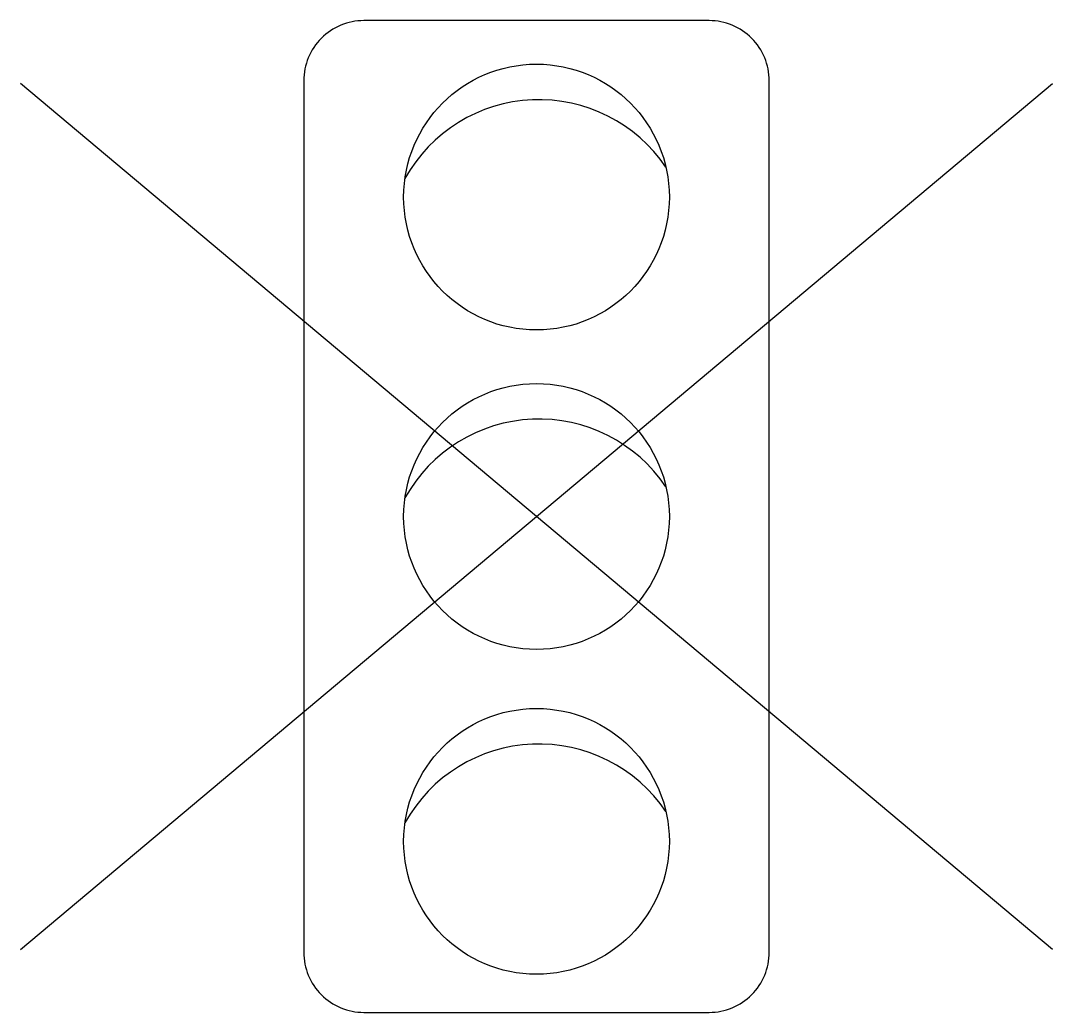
# Model space of a CAD drawing. Extents: x -3.22 to 3.22, y -3.09 to 3.09.
import ezdxf

# ---------------------------------------------------------------- set-up
doc = ezdxf.new("R2010")
doc.units = 0

msp = doc.modelspace()

# ---------------------------------------------------------------- linework, layer by layer
for p, q in [((-3.2212, -2.7029), (3.2212, 2.7029)), ((3.2212, -2.7029), (-3.2212, 2.7029))]:
    msp.add_line(p, q)
at = {"flags": 128}
msp.add_lwpolyline([(-1.0783, -3.0946), (1.0783, -3.0946, 0.414214), (1.4534, -2.7196), (1.4534, 2.7196, 0.414214), (1.0783, 3.0946), (-1.0783, 3.0946, 0.414214), (-1.4534, 2.7196), (-1.4534, -2.7196, 0.414214)], format="xyb", close=True, dxfattribs=at)
for centre in [(0, 1.9936), (0, 0), (0, -2.0276)]:
    msp.add_circle(centre, 0.8295)
for centre in [(0.0148, 1.6449), (0.0148, -0.3487), (0.0148, -2.3763)]:
    msp.add_arc(centre, 0.9567, 33.95043, 150.92386)

doc.saveas('drawing.dxf')
